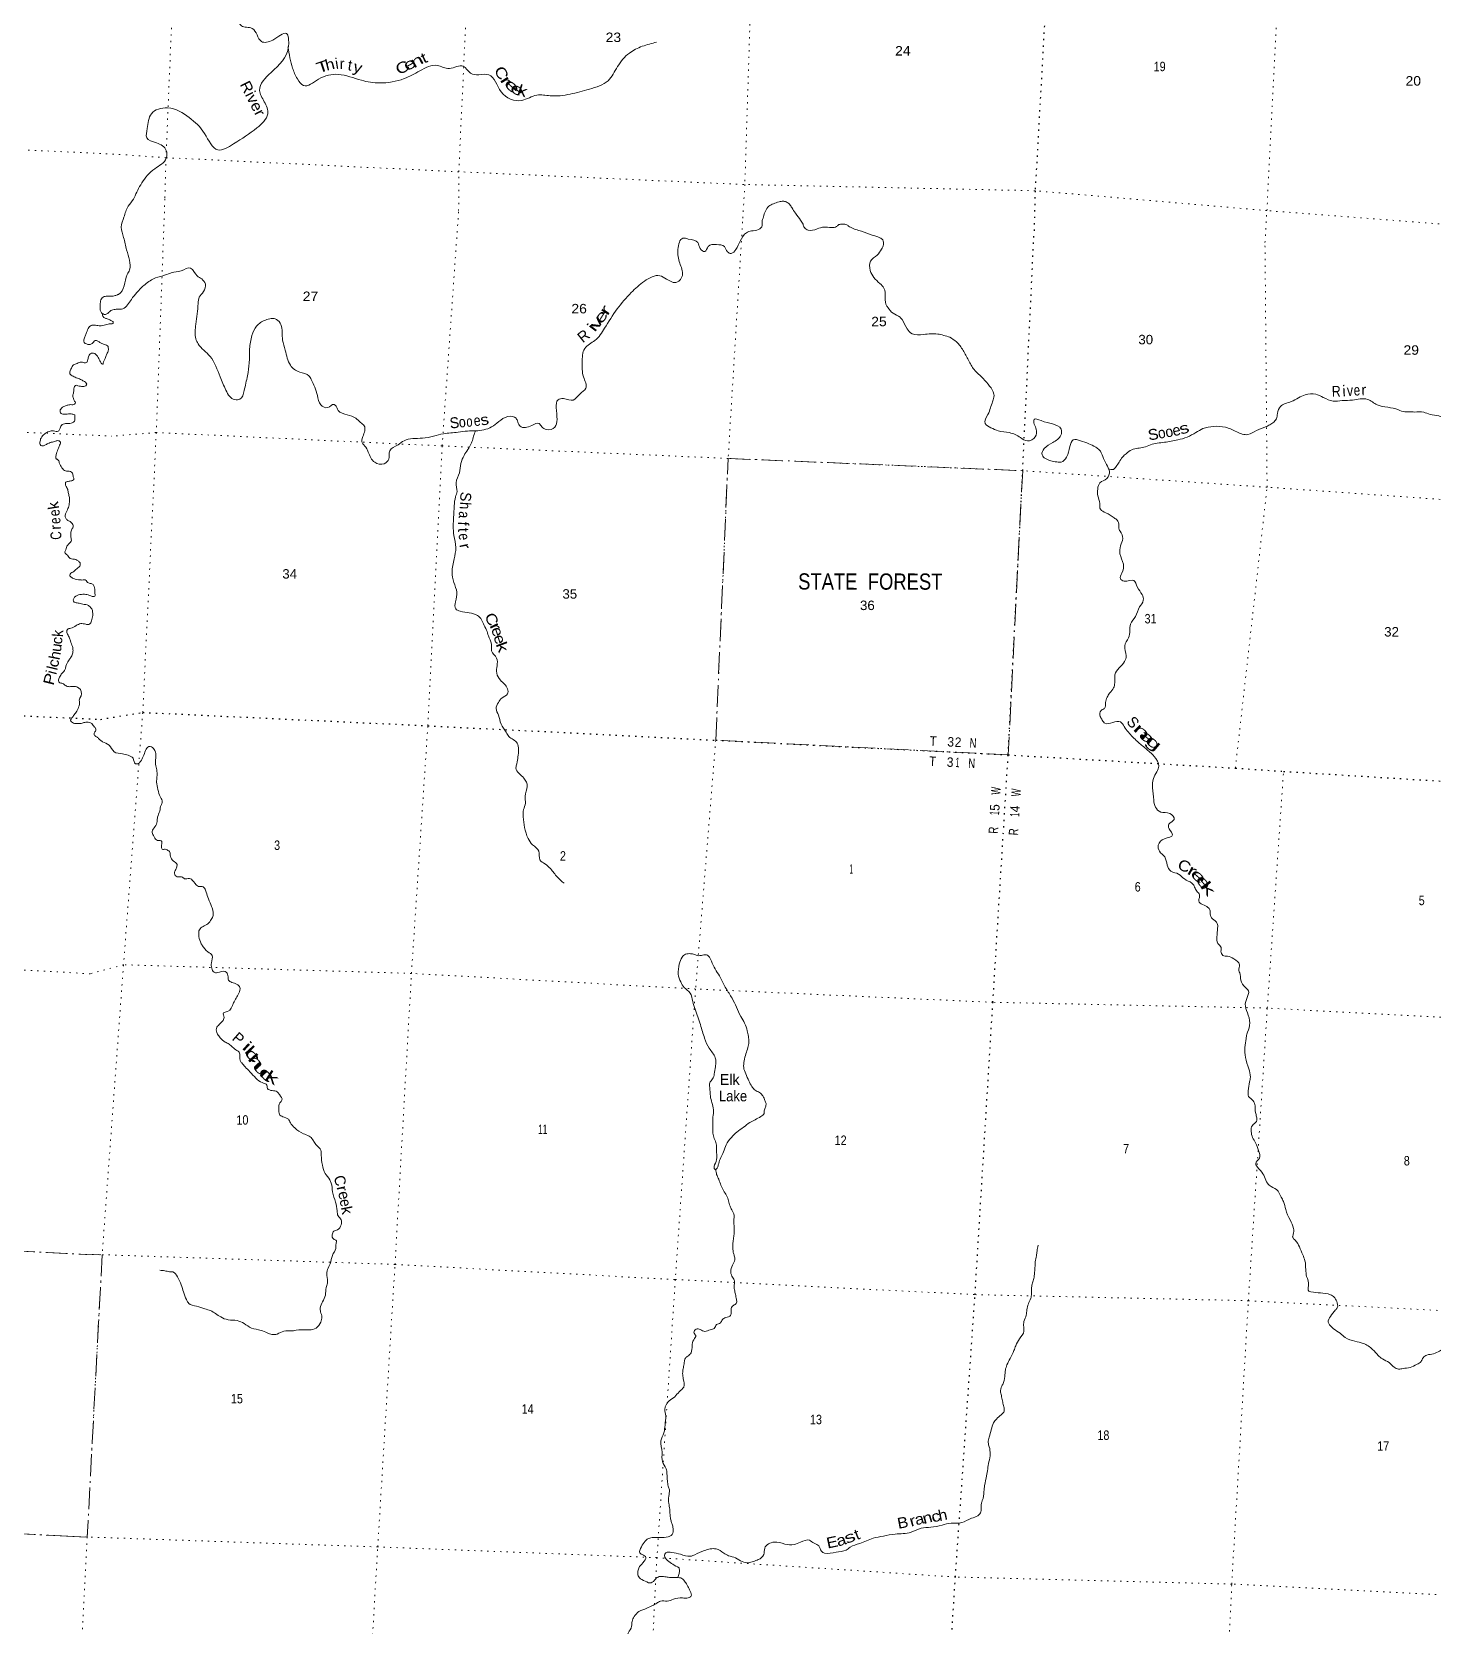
# Model space of a CAD drawing. Header units: feet. Extents: x -955330 to -733631, y 195788 to 387588.
# Drawn here: x -891720 to -865786, y 266791 to 296286 of the extents above; entities that cross this region are included whole.
import ezdxf
from ezdxf.enums import TextEntityAlignment as Align

# ---------------------------------------------------------------- set-up
doc = ezdxf.new("R2010")
doc.units = ezdxf.units.FT
doc.header["$LTSCALE"] = 80
doc.linetypes.add('DOT_DASHED', pattern=[7.7, 5, -1.2, 0.3, -1.2])
doc.linetypes.add('DOTTED', pattern=[1.5, 0.3, -1.2])
for name, color, linetype, lineweight in [('39', 7, 'Continuous', 13), ('41', 7, 'Continuous', 13), ('44', 7, 'DOT_DASHED', 13), ('6', 7, 'DOTTED', 25), ('7', 7, 'DOTTED', 13)]:
    doc.layers.add(name, color=color, linetype=linetype, lineweight=lineweight)

msp = doc.modelspace()

# ---------------------------------------------------------------- linework, layer by layer
at = {"layer": '39'}
for points in [[(-889832.78, 299027.55), (-889679.52, 298706.22), (-889567.79, 298397.73), (-889301.21, 298209.79), (-888728.88, 297621.74), (-888557.27, 297434), (-888334.63, 297395.73), (-887821.53, 297712.73), (-887691.16, 297644.18), (-887720.18, 297489.68), (-887889.06, 297050.06), (-887909.93, 296575.51), (-887841.01, 296396.4), (-887643.02, 296349.12), (-887471.71, 296108.78), (-887262.45, 296133.83), (-887010.43, 296258.14), (-886970.13, 296025.68), (-887292.77, 295536.28), (-887505.44, 295203.83), (-887417.68, 294993.53), (-887354.75, 294770.18), (-887554.14, 294509.98), (-887987.52, 294213.7), (-888277.41, 294101.2), (-888522.71, 294405.54), (-888808.87, 294699.57), (-889207.09, 294881.25), (-889509, 294771.31), (-889583.78, 294495.43), (-889593.16, 294327.91), (-889415.37, 294234.99), (-889231.72, 294091.22), (-889231.8, 293951.61), (-889446.67, 293752.81), (-889686.58, 293490.37), (-889827.45, 293216.74)], [(-886979.93, 296010.27), (-886895.29, 295613.62), (-886804.98, 295415.34), (-886693.24, 295290.98), (-886415.27, 295408.05), (-886049.53, 295498.95), (-885619.79, 295390.73), (-885284.47, 295341.35), (-884832.35, 295420.3), (-884539.02, 295565.02), (-884217.38, 295663.96), (-883993.53, 295607.42), (-883736.91, 295652.61), (-883599.21, 295521.02), (-883448.82, 295494.06), (-883260.98, 295491.74), (-883034.37, 295176.1), (-882653.33, 295017.44), (-882374.14, 295116.26), (-882130.18, 295103.33), (-881757.02, 295133.2), (-881401.27, 295226.57), (-881054.88, 295383.08), (-880881.8, 295642.43), (-880660.58, 295893.56), (-880422.68, 296018.5), (-880156.57, 296095.64)], [(-890136.64, 291421.6), (-890117.09, 291429.32), (-889954, 291798.58), (-889913.49, 291881.79), (-889912.74, 292060.29), (-889965.95, 292251.6), (-890021.28, 292481.57), (-890064.3, 292674.41), (-890016.77, 292858.71), (-889936.07, 293059.63), (-889840.53, 293192.87), (-889827.45, 293216.74)], [(-877447.03, 292726.48), (-877491.37, 292801.43), (-877586.4, 292929.61), (-877654.24, 293034.2), (-877699.78, 293097.18), (-877760.42, 293140.62), (-877816.45, 293153.44), (-877891.9, 293140.84), (-877992.62, 293107.15), (-878081.92, 293058.73), (-878144.79, 292970.53), (-878180.27, 292862.79), (-878203.84, 292770.32), (-878203.98, 292756.29)], [(-878203.98, 292756.29), (-878201.65, 292706.43), (-878270.29, 292626.64), (-878400.86, 292602.66), (-878495.44, 292570.82), (-878610.33, 292414.2), (-878692.76, 292260.03), (-878775.22, 292187.01), (-878844.6, 292214.79), (-878902.32, 292315.03), (-879050.15, 292350.74), (-879201.39, 292317.65), (-879266.8, 292221.47), (-879349, 292276.26), (-879394.11, 292386.02), (-879570.69, 292453.59), (-879671.03, 292468.69), (-879762.11, 292262.2), (-879730.26, 292007.02), (-879680.88, 291779.38), (-879780.16, 291652.41), (-879975.29, 291712.79), (-880097.62, 291773.62), (-880383.56, 291674.14), (-880626.6, 291460.96), (-880888.16, 291159.43), (-881120.16, 290801.66), (-881299.06, 290577.19), (-881399.47, 290509.12), (-881486.46, 290426.18), (-881535.38, 290172.97), (-881510.28, 289903.92), (-881466.14, 289692.77), (-881580.66, 289584.82), (-881699.4, 289473.02), (-881880, 289500.21), (-881982.14, 289478.89), (-882013.55, 289334.37), (-882000.17, 289114.59), (-882039.65, 288970.46), (-882197.34, 288929.57), (-882281.85, 288978.39), (-882329.37, 289039.57), (-882468.61, 289003.86), (-882681.56, 288990.04), (-882728.28, 289067.42), (-882757.14, 289137.83), (-882909.31, 289167.67), (-883079.69, 289074.66), (-883211.95, 288975.7), (-883504.55, 288904.96), (-883656.4, 288900.3), (-883831.24, 288880.55), (-884103.68, 288849.39), (-884283.66, 288807.57), (-884491.77, 288769.17), (-884831.77, 288721.07), (-884942.56, 288647.42), (-885097.8, 288533.37), (-885115.4, 288382.08), (-885198.46, 288296.92), (-885375.13, 288321.89), (-885495.08, 288512.45), (-885562.08, 288629.37), (-885602.33, 288673.97), (-885594.1, 288799.35), (-885568.15, 288996.89), (-885639.77, 289061.3), (-885724.9, 289138.55), (-885881.52, 289201.08), (-886049.33, 289282.42), (-886107.14, 289380.63), (-886126.81, 289391.75), (-886242.85, 289334.59), (-886371.73, 289385.6), (-886435.92, 289559.2), (-886550.57, 289857.03), (-886591.74, 289923.98), (-886762.27, 289991.26), (-886935.95, 290117.52), (-887029.22, 290398.06), (-887080.71, 290583.2), (-887112.97, 290870.86), (-887191.25, 290964), (-887397.96, 290953.94), (-887561.17, 290842.31), (-887646.62, 290668), (-887689.19, 290420.56), (-887697.87, 290163.32), (-887729.96, 289923.48), (-887789.96, 289650.52)], [(-876809.04, 292701.38), (-876826.06, 292683.02), (-876925.98, 292665.64), (-877056.97, 292674.15), (-877188.04, 292640.06), (-877350.98, 292615.66), (-877421.28, 292665.8), (-877447.03, 292726.48)], [(-876604.63, 292693.25), (-876615.08, 292701.07), (-876656.05, 292722.43), (-876695.8, 292728.89), (-876736.11, 292728.3), (-876797.77, 292711.48), (-876809.04, 292701.38)], [(-874729.82, 290635.7), (-874955.31, 290695.55), (-875214.45, 290688.08), (-875430.14, 290700.77), (-875522.63, 290792.59), (-875613.34, 290961.41), (-875651.57, 291005.91), (-875781.37, 291079.28), (-875877.2, 291185.46), (-875896.27, 291208.72), (-875924.36, 291376.48), (-875950.53, 291542.11), (-876024.97, 291631), (-876134.82, 291739.91), (-876203.03, 291873.12), (-876198.55, 292045.35), (-876073.86, 292154.83), (-875993.53, 292266.5), (-875959.07, 292350.01), (-875971, 292435.81), (-876025.57, 292477.06), (-876170.68, 292526.84), (-876365.32, 292597.33), (-876569.94, 292670.35), (-876604.63, 292693.25)], [(-887789.96, 289650.52), (-887870.67, 289490.18), (-887966.06, 289482.73), (-888058.34, 289538.01), (-888129.27, 289657.16), (-888236.24, 289905.92), (-888421.8, 290282.31), (-888644.73, 290516.51), (-888684.89, 290603.71), (-888685.49, 290877.63), (-888642.16, 291263), (-888622.33, 291377.66), (-888544.42, 291481.34), (-888509.28, 291619.59), (-888577.38, 291714.25), (-888659.37, 291773.09), (-888781.73, 291915.07), (-888955.96, 291866.88), (-889139.87, 291827.29), (-889246.94, 291787.95), (-889431.55, 291734.19), (-889625.51, 291613.94), (-889776.41, 291465.18), (-889879.16, 291337.03), (-890037.09, 291162.68), (-890147.35, 291154.13)], [(-890136.64, 291421.6), (-890194.05, 291402.55), (-890281.16, 291397.13), (-890364.25, 291391.49), (-890401.23, 291379.36), (-890431.11, 291348.71), (-890453.88, 291261.22), (-890455.56, 291190.76), (-890449.09, 291121.87), (-890419.08, 291077.93), (-890381.67, 291059.8), (-890332.82, 291067.27), (-890299.22, 291091.68), (-890271.46, 291120.43), (-890242.43, 291135), (-890197.39, 291146.71), (-890162.74, 291152.92), (-890147.35, 291154.13)], [(-890412.69, 291072.9), (-890412.61, 291047.35), (-890388.65, 291003.73), (-890341.38, 290981.04), (-890274.08, 290955.27), (-890244.62, 290939.58), (-890223.1, 290926.33), (-890213.77, 290911.72), (-890214.61, 290895.64), (-890235.38, 290884.65), (-890288.05, 290881.42), (-890380.04, 290860.14), (-890435.15, 290848.98), (-890517.6, 290855.4), (-890567.84, 290860.11), (-890608.32, 290858.24), (-890662.89, 290818.83), (-890708.34, 290722.48), (-890735.98, 290657.43), (-890757.7, 290590.05), (-890750.37, 290537.25), (-890709.25, 290512.87), (-890653.39, 290499.81), (-890603.91, 290519.33), (-890580.49, 290542.27), (-890550.5, 290574.94), (-890500.48, 290566.21), (-890449.81, 290531.25), (-890394.49, 290508.13), (-890354.74, 290495.92), (-890321.25, 290480.02), (-890305.14, 290440.86), (-890310.74, 290372.61), (-890340.08, 290313.71), (-890366.03, 290242.52), (-890386.69, 290195.25), (-890398.66, 290159.6), (-890405.75, 290139.82), (-890413.81, 290140.25), (-890452.08, 290180.6), (-890492.26, 290261.37), (-890524.17, 290307.43), (-890596.98, 290343.58), (-890659.5, 290306.61), (-890681.11, 290241.24), (-890689.26, 290201.36), (-890705.05, 290169.95), (-890751.78, 290164.38), (-890807.63, 290177.45), (-890883.62, 290153.29), (-890949.74, 290124.58), (-890989.37, 290062.19), (-891015, 289997.03), (-891014.89, 289960.74), (-890958.71, 289915.4), (-890877.94, 289876.81), (-890800.68, 289848.49), (-890747.9, 289815.42), (-890712.92, 289789.36), (-890706.76, 289752.74), (-890740.25, 289730.35), (-890819.1, 289728.52), (-890871.03, 289739.36), (-890894.87, 289746.68), (-890930.27, 289726.4), (-890943.07, 289636.37), (-890960.76, 289568.78), (-890952.05, 289503.8), (-890932.33, 289456.38), (-890913.68, 289427.16), (-890929.35, 289397.76), (-890998.45, 289389.36), (-891069.77, 289377.05), (-891125.51, 289353.82), (-891173.62, 289322.13), (-891193.43, 289290.93), (-891176.67, 289225.53), (-891110.75, 289211.92), (-891023.64, 289217.34), (-890959.31, 289211.88), (-890927.62, 289200.11), (-890926.65, 289141.59), (-890924.1, 289113.24), (-890927.07, 289095.25), (-890940.31, 289073.78), (-890990.22, 289046.22), (-891047.13, 289039.18), (-891115.91, 289036.81), (-891159.25, 289018.97), (-891183.09, 288987.99), (-891191.99, 288972.34)], [(-871103.43, 283026.71), (-871258.76, 283156.13), (-871426.11, 283328.74), (-871501.77, 283433.92), (-871572.38, 283518.57), (-871714.25, 283511.39), (-871860.66, 283494.28), (-871908.37, 283551.42), (-871945.3, 283622.23), (-871931.93, 283729.09), (-871865.19, 283770.43), (-871849.8, 283877.2), (-871818.67, 283975.07), (-871772.42, 284051.91), (-871700.96, 284147.78), (-871678.1, 284242.01), (-871676.61, 284312.94), (-871674.82, 284389.95), (-871597.73, 284518.01), (-871496.73, 284638.81), (-871465.41, 284740.73), (-871494.61, 284926.8), (-871422.57, 285075.4), (-871399.83, 285208.17), (-871385.95, 285325.16), (-871293.84, 285470.74), (-871218.47, 285645.55), (-871149.65, 285769.96), (-871170.76, 285874.48), (-871262.76, 286016.99), (-871323.51, 286137.66), (-871504.1, 286124.28), (-871574.8, 286166.33), (-871545.29, 286272.39), (-871518.83, 286439.48), (-871582.12, 286631.29), (-871570.87, 286776.81), (-871529.78, 286912.74), (-871579.74, 287047.09), (-871589.22, 287059.73), (-871602.86, 287151.7), (-871634.16, 287254.69), (-871688.82, 287293.91), (-871843.84, 287388.82), (-871943.79, 287452.6), (-871956.63, 287560.77), (-871990.15, 287700.39), (-871993.93, 287828.39), (-871951.92, 287941.95), (-871824.59, 288022.9), (-871777.55, 288156.5), (-871832.04, 288280.93), (-871901.57, 288428.41), (-871964.13, 288553.24), (-872030.49, 288601.16), (-872158.68, 288666.33), (-872313.78, 288718.64), (-872446.18, 288739.39), (-872506.94, 288614.58), (-872571.21, 288418.93), (-872670.8, 288326.47), (-872779.6, 288333.88), (-872982.2, 288406.8), (-873023.87, 288463.64), (-872983.97, 288575.28), (-872826.71, 288689.23), (-872674.5, 288823.72), (-872670.91, 288937.16), (-872829.95, 289032.27), (-873041.22, 289093.44), (-873171.61, 289114.09), (-873167.75, 289028.69), (-873130, 288933.49), (-873149.11, 288792.42), (-873294.29, 288718.45), (-873422.67, 288779.58), (-873626.39, 288870.81), (-873835.03, 288903.44), (-873971.58, 288962.95), (-874076.88, 289041.2), (-874026.21, 289207.08), (-873939.68, 289444.23), (-873927.99, 289476.12), (-873914.52, 289585.01), (-873994.13, 289732.99), (-874110.64, 289870.63), (-874280.3, 290037.27), (-874386.94, 290210.94), (-874485.11, 290392.31), (-874606.67, 290550.48), (-874729.82, 290635.7)], [(-859676.9, 284530.92), (-859757.69, 284624.19), (-859870.58, 284794.11), (-860051.74, 284973.49), (-860217.57, 285135.89), (-860396.72, 285355.75), (-860540.28, 285559.64), (-860713, 285827.88), (-860844.38, 286114.36), (-860922.99, 286282.58), (-860973.04, 286374.33), (-861036.47, 286399.78), (-861220.22, 286485.97), (-861383.1, 286585.32), (-861640.57, 286693.41), (-861867.37, 286767.53), (-862072.92, 286903.48), (-862224.93, 287059.11), (-862451.47, 287261.02), (-862602.29, 287481.51), (-862778.12, 287687), (-862900.88, 287820.89), (-863031.49, 287918.65), (-863181.26, 287997.07), (-863370.34, 288057.14), (-863492.88, 288113.93), (-863615.51, 288168.68), (-863747.31, 288201.58), (-863905.35, 288276.35), (-864024.87, 288393.85), (-864128.96, 288455.8), (-864221.11, 288431.96), (-864375.11, 288506.53), (-864423.83, 288543.43), (-864585.39, 288628.51), (-864704.59, 288670.93), (-864905.77, 288691.02), (-865033.65, 288762.27), (-865143.89, 288863.08), (-865301.67, 289065.65), (-865391.73, 289124.89), (-865570.82, 289141.86), (-865682.06, 289181.85), (-865842.49, 289208.05), (-865959.78, 289248.34), (-866129.38, 289252.67), (-866236.27, 289257.96), (-866333.17, 289260.72), (-866474.25, 289310.31), (-866676.64, 289346.69), (-866820.24, 289386.26), (-866999.26, 289486.41), (-867278.87, 289473.87), (-867467.42, 289462.91), (-867637.63, 289455.09), (-867818.25, 289522.86), (-867958.93, 289580.54), (-868151.52, 289569.78), (-868277.55, 289515.15), (-868410.42, 289444.63), (-868525.46, 289407.71), (-868610.85, 289357.16), (-868665.76, 289228), (-868686.8, 289129.63), (-868805.55, 289017.83), (-868886.4, 288977.19), (-869055.48, 288910.49), (-869214.87, 288835.19), (-869420.59, 288885.94), (-869628.64, 288971.3), (-869846.25, 288986.12), (-870046.39, 288945.3), (-870175.23, 288874.58), (-870337.14, 288789.26), (-870513.59, 288737.12), (-870760.41, 288692.52), (-871019.44, 288646.5), (-871140.93, 288601.79), (-871361.54, 288555.89), (-871468.3, 288482.05), (-871534.02, 288420.38), (-871597.32, 288326.12), (-871651.94, 288243.62), (-871703.04, 288191.36), (-871751.55, 288191.73), (-871796.39, 288201.86)], [(-891191.99, 288972.34), (-891201.73, 288940.61), (-891232.35, 288895.88), (-891318.83, 288902.52), (-891402.13, 288892.87), (-891485.42, 288844.91), (-891549.84, 288771.75), (-891570.07, 288694.22), (-891566.35, 288649.67), (-891533.28, 288625.72), (-891482.2, 288637.1), (-891421.9, 288670.16), (-891339.67, 288698.02), (-891296.86, 288705.81), (-891241.43, 288723), (-891217.48, 288717.69), (-891188.33, 288695.97), (-891198.5, 288656.19), (-891228.69, 288581.2), (-891264.17, 288482.31), (-891277.41, 288422.54), (-891265.42, 288381.58), (-891243.59, 288374.36), (-891212.52, 288312.22), (-891162.7, 288222.88), (-891134.39, 288185.07), (-891057.13, 288156.75), (-891002.97, 288149.82), (-890970.22, 288119.85), (-890953.57, 288052.43), (-890943.91, 288005.55), (-890999.86, 287978.3), (-891063.13, 287965.56), (-891089.84, 287956.91), (-891094.91, 287898.72), (-891056.74, 287818.06), (-891042.31, 287746.73), (-891025.98, 287673.28), (-891023.42, 287606.62), (-891036.44, 287512.57), (-891073.62, 287419.81), (-891098.62, 287366.72), (-891079.63, 287266.92), (-891024.94, 287231.74), (-890984.02, 287203.35), (-890952.96, 287141.21), (-890980.18, 287084.2), (-891000.09, 287012.7), (-890997.85, 286940), (-890991.69, 286865.09), (-891062.47, 286786.22), (-891090.96, 286705.09), (-891107.91, 286651.57), (-891062.01, 286602.75), (-891008.58, 286543.44), (-890906.63, 286523.88), (-890865.61, 286497.49), (-890829.04, 286463.28), (-890834.43, 286399.06), (-890868.23, 286370.63), (-890942.41, 286304.04), (-891013.82, 286251.42), (-891019.01, 286229.52), (-890982.76, 286189.28), (-890915.67, 286159.48), (-890857.59, 286150.33), (-890793.26, 286144.87), (-890714.94, 286136.65), (-890688.65, 286098.96), (-890621.03, 286079.21), (-890578.21, 286048.7), (-890555.19, 285948.69), (-890550.83, 285877.9), (-890554.54, 285845.84), (-890627.03, 285849.72), (-890722.41, 285879.01), (-890831.68, 285874.78), (-890929.06, 285827.58), (-890953.85, 285778.5), (-890935.83, 285737.22), (-890864.08, 285719.27), (-890778.44, 285696.55), (-890672.56, 285674.76), (-890643.62, 285649.02), (-890611.19, 285613.01), (-890596.34, 285549.72), (-890592.2, 285513.22), (-890609.66, 285411.34), (-890641.76, 285338.47), (-890664.86, 285321.56), (-890723.15, 285326.69)], [(-881870.79, 280534.31), (-881992.54, 280647.86), (-882122.26, 280804.41), (-882227.06, 280892.78), (-882316.33, 280968.21), (-882336.75, 281127.46), (-882452.14, 281246.79), (-882535.47, 281360.47), (-882599.98, 281568.57), (-882626.86, 281760.61), (-882618.14, 281896.11), (-882586.01, 282014.22), (-882591.7, 282144.35), (-882552.34, 282327.03), (-882613.7, 282476.14), (-882759.87, 282668), (-882743.87, 282746.33), (-882723.54, 282871.11), (-882712.6, 283010.56), (-882737.14, 283127.42), (-882892.77, 283250.76), (-882943.51, 283328.34), (-883037.14, 283479.04), (-883083.48, 283645.67), (-883128.09, 283765.55), (-883086.08, 283879.12), (-883023.39, 283961.23), (-882916.53, 284037.1), (-882915.76, 284134.44), (-883049.52, 284291.19), (-883115.81, 284422.29), (-883111.12, 284557.99), (-883118.22, 284700.36), (-883210.64, 284834.78), (-883214.51, 284960.76), (-883269.82, 285109.57), (-883304.84, 285218.83), (-883363.87, 285333.33), (-883409.58, 285430.95), (-883473.53, 285486.86), (-883793, 285567.59), (-883875.8, 285610.23), (-883879.38, 285742.28), (-883854.53, 285917.56), (-883910.25, 286098.86), (-883943.19, 286291.2), (-883904.86, 286534.79), (-883874.17, 286746.3), (-883907.73, 286967.08), (-883921, 287148.3), (-883915.3, 287304.24), (-883902.77, 287516.65), (-883878.33, 287683.83), (-883851.33, 287779.88), (-883867.42, 287945.01), (-883807.79, 288128.72), (-883779.01, 288301.77), (-883721.18, 288449.05), (-883651.14, 288557.17), (-883593.6, 288657.79), (-883560.66, 288751.52), (-883524.8, 288863.36), (-883507.11, 288904.86)], [(-890723.15, 285326.69), (-890815.46, 285337.68), (-890902.14, 285302), (-891001.65, 285252.89), (-891061.42, 285229.89), (-891073.6, 285190.22), (-891050.8, 285124.49), (-891028.53, 285087.01), (-891005.95, 285017.26), (-890968.94, 284914.49), (-890958.54, 284843.38), (-890967.96, 284779.37), (-891004.19, 284704.7), (-891041.27, 284652.26), (-891088.94, 284552), (-891104.19, 284492.34), (-891162.67, 284416.85), (-891206.64, 284348.64), (-891228.25, 284283.27), (-891204.18, 284241.67), (-891166.14, 284235.6), (-891109.43, 284200.31), (-891042.23, 284172.53), (-890967.41, 284174.57), (-890867.37, 284157.12), (-890823.06, 284116.45), (-890824.62, 283971.39), (-890833.2, 283961.77), (-890837.95, 283871.31), (-890846.74, 283819.36), (-890888.26, 283720.79), (-890936.47, 283648.78), (-890981.82, 283592.74), (-891002.16, 283551.5), (-890952.55, 283496.43), (-890878.15, 283490.43), (-890805.34, 283492.59), (-890741.76, 283511.36), (-890654.96, 283510.75), (-890611.72, 283488.27), (-890558.61, 283422.94), (-890541.33, 283405.89), (-890537.4, 283365.36), (-890566.53, 283310.47), (-890551.05, 283259.25), (-890525.61, 283243.78), (-890484.8, 283213.37), (-890465.21, 283189.62)], [(-888189.42, 277982.14), (-888163.83, 278049.85), (-888173.74, 278135.55), (-888101.75, 278160.4), (-887988.77, 278319.14), (-887890.92, 278498.93), (-887869.28, 278609.44), (-887923.24, 278662.83), (-888016.43, 278699.91), (-888080.98, 278743.68), (-888090.99, 278827.35), (-888139.82, 278902.81), (-888286.42, 278881.65), (-888348.74, 278888.79), (-888391.62, 278961.92), (-888396.8, 279061.59), (-888383.94, 279198.92), (-888461.6, 279263.63), (-888566.81, 279384.47), (-888602.03, 279449.11), (-888631.72, 279584.48), (-888619.14, 279675.16), (-888551.4, 279736.73), (-888464.2, 279783.14), (-888399.49, 279865.15), (-888365.43, 279940.56), (-888377.78, 280058.84), (-888393.82, 280102.24), (-888451.35, 280247.11), (-888493.94, 280366.89), (-888508.27, 280404.11), (-888547.52, 280468.95), (-888636.06, 280477.39), (-888700.1, 280531.28), (-888738.14, 280579.82), (-888804.8, 280621.67), (-888895.95, 280618.06), (-888948.8, 280653.13), (-889033.71, 280653.28), (-889081.02, 280718.51), (-889057.35, 280788.35), (-889045.56, 280822.26), (-889032.47, 280882.47), (-889101.97, 280948.81), (-889156.35, 281034.68), (-889166.86, 281108.24), (-889215.28, 281151.21), (-889251.08, 281163.12), (-889307.65, 281163.89), (-889320.07, 281239.57), (-889326.15, 281321.03), (-889374.45, 281325.45), (-889416.4, 281335.64), (-889469.07, 281415.34), (-889493.5, 281493.64), (-889442.7, 281580.4), (-889401.6, 281675.75), (-889393.46, 281758.53), (-889353.57, 281870.17), (-889330.01, 281978.56), (-889306.74, 282040.31), (-889340.95, 282125.18), (-889386.27, 282271.47), (-889412.03, 282404.62), (-889409.63, 282453.19), (-889402.8, 282550.24), (-889413.73, 282656.28), (-889432.72, 282762.72), (-889422.98, 282877.88), (-889443.79, 282988.47), (-889505.12, 283056.42), (-889555.24, 283064.99), (-889615.61, 282988.85), (-889659.44, 282879.43), (-889708.41, 282788.53), (-889759.12, 282744.37), (-889799.55, 282744.34), (-889847.08, 282846.11), (-889939.36, 282901.39), (-890041.21, 282926.72), (-890196.92, 282966.88), (-890289.93, 283089.16), (-890413.6, 283151.96), (-890465.36, 283189.8)], [(-868129.72, 273258.86), (-868143.58, 273387.36), (-868157.75, 273550.37), (-868198.73, 273661.96), (-868260.38, 273805), (-868339.08, 273930.62), (-868384.98, 273983.61), (-868374.31, 274035.83), (-868368.7, 274149.17), (-868433.79, 274304.55), (-868513.21, 274497.16), (-868556.42, 274645.38), (-868596.78, 274728.53), (-868682.94, 274866.69), (-868818.49, 274946.44), (-868880.64, 275038.78), (-868937.25, 275161.28), (-869036.41, 275281.83), (-869069.5, 275348.39), (-869001.98, 275446.49), (-869017.25, 275587.24), (-869072.86, 275729.98), (-869126.54, 275830.02), (-869153.3, 275942.93), (-869131.66, 276053.44), (-869057.17, 276128.88), (-869052.96, 276213.89), (-869073.35, 276291.99), (-869081.26, 276418.17), (-869117.09, 276511.24), (-869200.1, 276590.41), (-869209.11, 276694.33), (-869184.87, 276857.47), (-869168.26, 276947.94), (-869196.95, 277103.55), (-869259.44, 277311.56), (-869268.38, 277498.65), (-869248.26, 277659.96), (-869232.16, 277740.32), (-869183.71, 277902.26), (-869206.57, 278094.1), (-869260.97, 278261.13), (-869235.91, 278399.88), (-869204.5, 278544.4), (-869256.15, 278603.76), (-869346.44, 278740.11), (-869363.93, 278876.9), (-869380.08, 278918.28), (-869368.62, 279027.27), (-869476.45, 279136.07), (-869589.3, 279184.26), (-869677.54, 279198.77), (-869711.95, 279279.6), (-869710.76, 279344.46), (-869769.58, 279422.44), (-869787.97, 279541.02), (-869773.71, 279706.68), (-869779.58, 279792.18), (-869870.36, 279877.83), (-869912.54, 279965.12), (-869916.9, 280040.41), (-869952.92, 280088.85), (-870053.57, 280138.46), (-870124.98, 280206.92), (-870111.69, 280271.18), (-870118.47, 280338.47), (-870173.85, 280404.1), (-870208.27, 280484.93), (-870250.23, 280535.7), (-870389.91, 280613.62), (-870496.63, 280704.11), (-870637.51, 280757.74), (-870706.82, 280868.7), (-870753.86, 281021.16), (-870851.71, 281127.44), (-870872.32, 281242.07), (-870755.39, 281358.02), (-870608.4, 281427.85), (-870671.56, 281540.53), (-870677.43, 281626.03), (-870577.94, 281716.46), (-870659.45, 281826), (-870825.94, 281852.49), (-870926.5, 281944.7), (-870956.5, 282074), (-870977.65, 282300.25), (-870963.18, 282469.96), (-870902.32, 282596.79), (-870864.75, 282702.46), (-870950.92, 282881.21), (-871103.43, 283026.71)], [(-879389.81, 279194.29), (-879328.91, 279199.39), (-879281.92, 279209.24), (-879231.4, 279208.77), (-879203.87, 279193.21), (-879127.89, 279053.52), (-878975.34, 278786.28), (-878873.83, 278590.55), (-878761.54, 278408.48), (-878598.38, 278069.71), (-878527.75, 277944.49), (-878480.01, 277806.19), (-878458.9, 277701.68), (-878450.19, 277591.69), (-878467.1, 277495.14), (-878505.27, 277377.33), (-878535.88, 277249), (-878545.92, 277127.76), (-878507.36, 277008.18), (-878451.06, 276879.61), (-878393.74, 276771.28), (-878334.23, 276707.47), (-878253.65, 276660.88), (-878190, 276598.89), (-878151.75, 276513.82), (-878132.27, 276458.07), (-878143.55, 276393.71), (-878165.1, 276325.8), (-878169.62, 276275.3), (-878229.09, 276217.37), (-878335.05, 276159.72), (-878432.64, 276107.74), (-878550.18, 276020.23), (-878671.86, 275930.89), (-878773.77, 275832.46), (-878869.62, 275693.16), (-878918.28, 275567.75), (-878981.86, 275426.84), (-879015.1, 275327.04), (-879027.18, 275287.07), (-879036.35, 275265.2), (-879072.14, 275236.54), (-879089.19, 275259.7), (-879056.56, 275387.93), (-879045.82, 275523.33), (-879046.86, 275624.83), (-879052.74, 275710.33), (-879090.08, 275813.62), (-879115.63, 275910.24), (-879118.1, 276064.55), (-879115.12, 276206.42), (-879104.28, 276343.85), (-879134.17, 276475.17), (-879162.65, 276594.25), (-879174.8, 276757.16), (-879174.63, 276842.36), (-879120.41, 276916.78), (-879089.78, 277004.53), (-879068.96, 277139.43), (-879060.32, 277232.33), (-879072.84, 277305.99), (-879183.42, 277481.88), (-879269.19, 277668.72), (-879347.83, 277918.1), (-879442.91, 278202.78), (-879488.44, 278345.03), (-879537.19, 278503.66), (-879647.34, 278606.49), (-879711, 278709.05), (-879756.53, 278851.29), (-879737.13, 279039.02), (-879686.25, 279168.38), (-879623.05, 279220.03), (-879527.46, 279231.53), (-879455.36, 279217.82), (-879389.81, 279194.29)], [(-862821.72, 278348.38), (-862779.51, 278179.93), (-862764.74, 278029.07), (-862734.16, 277952.49), (-862718.98, 277809.72), (-862700.98, 277642.46), (-862682.26, 277448.8), (-862659.72, 277291.46), (-862643.94, 277160.83), (-862614.04, 276988.93), (-862578.6, 276847.19), (-862535.39, 276698.98), (-862542.11, 276603.95), (-862509.42, 276529.3), (-862486.98, 276369.94), (-862473.12, 276241.44), (-862469.04, 276119.5), (-862458.12, 276013.46), (-862449.52, 275942.03), (-862451.61, 275858.95), (-862491.42, 275789.91), (-862616.84, 275747.42), (-862741.96, 275711.01), (-862838.95, 275671.17), (-862884.31, 275612.55), (-862944.18, 275546.53), (-862983.57, 275445.01), (-863009.55, 275328.62), (-863060.83, 275191.16), (-863078.65, 275116.98), (-863157.57, 275033.64), (-863246.66, 274867.63), (-863269.34, 274858.6), (-863323.15, 274751.71), (-863414.16, 274628.39), (-863527.54, 274461.55), (-863609.16, 274282.99), (-863668.7, 274141.89), (-863788.13, 273975.35), (-863864.01, 273830.99), (-863935.84, 273645.86), (-864015.44, 273467.21), (-864113.72, 273360.48), (-864201.53, 273301.93), (-864302.05, 273272.41), (-864367.67, 273212.76), (-864456.78, 273127.9), (-864600.63, 272999.09), (-864721.9, 272917.84), (-864812.93, 272835.11), (-864947.19, 272695.67), (-865033.67, 272582.28), (-865069.16, 272559.69), (-865180.23, 272439.39), (-865267.81, 272303.73), (-865323.95, 272231.44), (-865366.48, 272148.34), (-865418.07, 272045.39), (-865527.04, 271967.6), (-865668.89, 271879.26), (-865776.46, 271829.8), (-865900.98, 271805.53), (-865972.16, 271756.3), (-866008.03, 271685.03), (-866083.33, 271633.98), (-866211.48, 271577.42), (-866341.95, 271555.47), (-866425.23, 271547.42), (-866506.42, 271581.87), (-866601.33, 271665.69), (-866723.26, 271734.61), (-866802.94, 271799.42), (-866906.64, 271910.05), (-867079.1, 272020.02), (-867232.69, 272062.11), (-867411.19, 272131.8), (-867506.51, 272207.53), (-867627.64, 272292.64), (-867702.88, 272365.35), (-867726.7, 272415.22), (-867687.21, 272518.76), (-867592.26, 272639.86), (-867559.91, 272680.86), (-867570.23, 272799.04), (-867616.85, 272878.45), (-867683.41, 272922.32), (-867871.88, 272953.96), (-868048.65, 272976.9), (-868086.57, 272986.89), (-868091.75, 273086.56), (-868129.72, 273258.86)], [(-889349.45, 273373.19), (-889260.92, 273364.75), (-889174.8, 273348.32), (-889108.35, 273343), (-889023.82, 273253.61), (-888954.29, 273106.12), (-888914.42, 272972.28), (-888858.71, 272831.56), (-888817.75, 272760.55), (-888672.63, 272710.77), (-888519.44, 272660.59), (-888413.96, 272626.96), (-888225.66, 272510.12), (-888086.69, 272458.61), (-887921.72, 272442.34), (-887791.02, 272387.18), (-887657.59, 272305.51), (-887477.79, 272262.13), (-887364.84, 272215.97), (-887277.31, 272187.29), (-887177.88, 272194.54), (-887053.88, 272249.28), (-886922.29, 272252.91), (-886735.25, 272274.09), (-886581.78, 272270.56), (-886460.79, 272305.15), (-886374.41, 272416.52), (-886351.65, 272508.72), (-886377.2, 272605.34), (-886381.86, 272674.55), (-886341.67, 272792.27), (-886287.16, 272913.33), (-886276.21, 273052.78), (-886249.82, 273136.68), (-886261.16, 273275.21), (-886249.51, 273388.24), (-886199.83, 273493.32), (-886157.74, 273649.48), (-886094.86, 273776.22), (-886090.25, 273869.32), (-886083.61, 273921.74), (-886138.58, 273954.89), (-886161.09, 274031.07), (-886133.69, 274094.64), (-886061.5, 274123.53), (-885998.31, 274215.76), (-885995.72, 274308.96), (-886050.9, 274378.64), (-886070.39, 274474.96), (-886098.88, 274634.62), (-886154.1, 274826.03), (-886178.56, 274985.49), (-886205.71, 275049.73), (-886290.85, 275167.55), (-886341.93, 275320.21), (-886363.16, 275503.86), (-886370.86, 275593.51), (-886406.77, 275643.98), (-886477.89, 275718.5), (-886520.87, 275789.61), (-886590.26, 275857.97), (-886693.33, 275899.58), (-886851.78, 276006.83), (-886935.91, 276104.32), (-886973.14, 276169.06), (-887078.02, 276214.82), (-887138.44, 276260.42), (-887147.95, 276354.21), (-887131.95, 276473.12), (-887091.03, 276523.85), (-887136.64, 276623.49), (-887178.51, 276676.28), (-887272.39, 276699.19), (-887357.51, 276735.86), (-887372.55, 276799.5), (-887457.17, 276846.29), (-887572.45, 276927.06), (-887683.81, 277046.18), (-887774.29, 277137.9), (-887835.42, 277209.9), (-887863.47, 277255.92), (-887883.83, 277407.25), (-887923.89, 277440.26), (-888008.86, 277504.54), (-888070.89, 277558.33), (-888141.89, 277594.31), (-888232.87, 277675.9), (-888282, 277745.29), (-888305.13, 277849.9), (-888251, 277922.29), (-888189.42, 277982.14)], [(-879062.53, 275237.35), (-879046.19, 275148.02), (-879008.25, 275056.87), (-878967.07, 274949.33), (-878919.54, 274847.57), (-878861.33, 274757.45), (-878827.72, 274660.43), (-878798.34, 274559.57), (-878767.16, 274495.13), (-878723.97, 274387.49), (-878728.08, 274304.51), (-878720.97, 274162.14), (-878726.56, 274008.23), (-878747.88, 273822.63), (-878737.55, 273704.45), (-878720.49, 273640.71), (-878709.88, 273569.17), (-878753.3, 273467.85), (-878785.73, 273343.67), (-878772.2, 273290.25), (-878750.2, 273244.53), (-878715.19, 273175.84), (-878720.71, 273105.11), (-878717.15, 273013.63), (-878697.05, 272929.46), (-878679.38, 272837.28), (-878676.43, 272774.24), (-878704.25, 272743.16), (-878758.69, 272705.27), (-878779.23, 272617.02), (-878789.28, 272536.36), (-878876.09, 272498.05), (-878940.61, 272460.67), (-878978, 272399.62), (-879046.25, 272368.51), (-879092.21, 272297.74), (-879166.11, 272275.02), (-879262.8, 272241.26), (-879352.05, 272276.11), (-879424.35, 272285.77), (-879465.88, 272222.9), (-879434.2, 272168.58), (-879470.47, 272089.22), (-879500.28, 271977.08), (-879520.9, 271846.23), (-879578.46, 271786.18), (-879624.83, 271747.9), (-879641.15, 271704.07), (-879648.29, 271641.53), (-879666.91, 271551.15), (-879675.25, 271464.33), (-879664.03, 271364.36), (-879655.3, 271213.79), (-879738.46, 271126.61), (-879821.82, 271035.38), (-879926.66, 270959.41), (-880005.26, 270800.99), (-879988.98, 270680.48), (-880001.43, 270510.68), (-880022.66, 270367.68), (-880078.57, 270218.28), (-880056.71, 270006.2), (-880049.09, 269833.37), (-879980.78, 269702.18), (-879965.32, 269606.06), (-879957.42, 269479.88), (-879942.15, 269379.71), (-879921.26, 269311.72), (-879933.22, 269192.61), (-879931.66, 269060.66), (-879914.68, 268954.32), (-879905.36, 268815.9), (-879891.01, 268738.09), (-879869.92, 268674.16), (-879853.46, 268598.28), (-879871.26, 268483.51), (-879943.95, 268444.5), (-880084.21, 268429.12), (-880215.5, 268431.56), (-880307.55, 268409.74), (-880387.79, 268340.67), (-880454.1, 268226.28), (-880473.64, 268158.26), (-880425.22, 268115.29), (-880355.03, 268063.13), (-880410.45, 267964.43), (-880486.14, 267864.7), (-880506.08, 267788.59), (-880499.2, 267723.33), (-880431.92, 267653.05), (-880309.49, 267594.24)], [(-873098.63, 273837.38), (-873116.14, 273728.68), (-873128.41, 273644.08), (-873148.14, 273531.44), (-873157.47, 273383.8), (-873165.71, 273298.99), (-873180.7, 273200.32), (-873209, 273118.54), (-873217.34, 273031.71), (-873221.03, 272916.25), (-873232.11, 272855.93), (-873277.55, 272754.71), (-873305.24, 272644.49), (-873316.3, 272543.6), (-873358.41, 272428.01), (-873363.51, 272324.79), (-873359.15, 272249.51), (-873439.06, 272105.35), (-873510.11, 271976.99), (-873544.87, 271887.42), (-873614.79, 271740.74), (-873673.04, 271625.95), (-873702.25, 271525.95), (-873710.18, 271447.22), (-873735.75, 271298.35), (-873769.5, 271229.01), (-873791.04, 271120.52), (-873771.15, 271032.29), (-873751.65, 270935.97), (-873731.66, 270849.77), (-873725.58, 270768.32), (-873779.5, 270699.98), (-873866.3, 270621.09), (-873922.44, 270548.8), (-873962.93, 270425.01), (-874002.01, 270288.99), (-874019.11, 270188.39), (-874000.94, 270106.34), (-873983.04, 269977.63), (-874006.59, 269828.67), (-874051.78, 269569.18), (-874086.7, 269394.4), (-874098.46, 269279.34), (-874128.96, 269112.45), (-874138.03, 269092.61), (-874150.19, 268969.45), (-874164.38, 268886.97), (-874213.66, 268830.58), (-874331.12, 268785.66), (-874506.95, 268705.09), (-874705.49, 268696.65), (-874875.08, 268660.41), (-875083.29, 268619.99), (-875260.05, 268602.35), (-875447.77, 268526.43), (-875740.59, 268492.22), (-875960.69, 268456.44), (-876150.75, 268415.12), (-876395.95, 268321.75), (-876577.43, 268249.58), (-876650.72, 268198.42), (-876836.64, 268158.93), (-877047.68, 268142.99), (-877108.7, 268176.44), (-877152.39, 268273.96), (-877242.96, 268323.07), (-877327.18, 268377.96), (-877494.65, 268343.64), (-877614.12, 268298.83), (-877783.43, 268309.23), (-877981.78, 268345.42), (-878157.2, 268232.36), (-878173.19, 268113.45), (-878274.8, 268021.09), (-878367.45, 267987.13), (-878459.61, 267963.28), (-878571.74, 267985.06), (-878695.79, 268052.06), (-878825.18, 268092.95), (-878913.73, 268141.97), (-879057.54, 268218.06), (-879273.32, 268188.16), (-879448.94, 268111.63), (-879531.22, 268083.24), (-879715.45, 268118.73), (-879877.5, 268153.12), (-879984.89, 268148.29), (-880011.8, 268094.84), (-879953.58, 268004.72), (-879859.99, 267935.17), (-879741.89, 267870.49)], [(-879741.89, 267870.49), (-879735.41, 267797.13), (-879753.03, 267726.99), (-879762.1, 267689.45)], [(-880309.49, 267594.24), (-880259.07, 267591.75), (-880178.83, 267660.82), (-880111.89, 267706.2), (-880004.91, 267702.93), (-879920.5, 267692.67), (-879785.18, 267690.04), (-879689.08, 267671.08), (-879627.75, 267603.12), (-879602.94, 267573.49), (-879577.01, 267525.55), (-879534.83, 267438.25), (-879521.48, 267340.21), (-879571.29, 267314.27), (-879678.57, 267311.46), (-879847.46, 267289.38), (-879960.49, 267252.36), (-880087.74, 267254.6), (-880154.48, 267213.27), (-880235.43, 267170.61), (-880336.96, 267120.85), (-880485.47, 267061.25), (-880571.04, 266966.06), (-880611.85, 266876.79), (-880620.29, 266787.93), (-880681.05, 266663.12), (-880711.45, 266498.26), (-880708.27, 266358.11), (-880653.98, 266229.64), (-880637.3, 266117.23), (-880687.46, 265961.46), (-880758.02, 265883.8), (-880895.25, 265847.98), (-881023.39, 265791.42), (-881111.92, 265799.86), (-881215, 265882.06), (-881335.52, 265938.74), (-881504.22, 265961.29), (-881605.47, 265998.75), (-881692.13, 266126.8), (-881858.45, 266238.5), (-881980.19, 266352.05), (-882072.39, 266449.94), (-882125.75, 266515.47), (-882268.83, 266484), (-882412.1, 266448.48), (-882471.96, 266341.88), (-882466.47, 266207.71), (-882529.13, 266044.44), (-882554.98, 265848.92), (-882575.81, 265714.02), (-882588.28, 265625.37), (-882667.12, 265584.64), (-882806.86, 265538.8), (-882900.02, 265494.71), (-882984.92, 265494.86), (-883106.05, 265579.97), (-883232.52, 265638.98), (-883353.72, 265640.91), (-883502.53, 265575.24), (-883559.47, 265486.76), (-883610.26, 265400), (-883733.85, 265312.79), (-883833.16, 265266.98), (-883939.05, 265292.5), (-884045.86, 265380.97), (-884148.33, 265434.73), (-884285.26, 265445.56), (-884350.89, 265385.91), (-884357.49, 265252.34), (-884353.52, 265128.38), (-884383.76, 265089.3), (-884529.42, 264964.63), (-884685.9, 264907.45), (-884818.7, 264920.1), (-884940.7, 264905.85), (-885070.45, 264816.91), (-885178.11, 264724.85), (-885290.83, 264693.91), (-885323.97, 264596.14), (-885320.61, 264500.61), (-885320.87, 264372.81), (-885455.58, 264347.01), (-885579.11, 264383.55), (-885742.26, 264395.68), (-886026.61, 264369.17), (-886134.5, 264354.22), (-886247.93, 264349.69), (-886382.25, 264372.56), (-886612.26, 264381.91), (-886748.59, 264404.88)]]:
    msp.add_spline(points, degree=3, dxfattribs=at)
at = {"layer": '44'}
for points in [[(-873650.47, 282909.24), (-879063.15, 283181.03), (-878833.52, 288393.93)], [(-878833.52, 288393.93), (-873382.23, 288166.9), (-873650.47, 282909.24)], [(-891053.3, 268455.1), (-896038.69, 268701.67), (-895766.31, 273926.44), (-890845.11, 273671.23)], [(-890845.11, 273671.23), (-890418.8, 273661.43), (-890695.42, 268438.67), (-891053.3, 268455.1)]]:
    msp.add_lwpolyline(points, dxfattribs=at)
at = {"layer": '6'}
for points in [[(-872477.36, 313829.11), (-872706.21, 308762.78), (-872722.06, 308494.38), (-872864.94, 303636.66), (-872867.2, 303281.88), (-872865.11, 298669.38), (-872860.17, 298551.8), (-873151.71, 293346.64), (-873172.19, 292558.65)], [(-875752.69, 246668.19), (-875477.55, 251785.92), (-875289.85, 256968.43), (-874965.62, 262418.09), (-874627.51, 267698.66), (-874263.87, 272923.2), (-873933.56, 278331.98), (-873650.47, 282909.24), (-873382.23, 288166.9), (-873172.19, 292558.65)], [(-906097.54, 284373.23), (-904471.5, 284306.4), (-904341.56, 284302.79), (-900330.75, 284098.97), (-895103.27, 283783.01), (-890450.19, 283566.31)], [(-890450.19, 283566.31), (-889667.58, 283695.43), (-884391.13, 283448.63), (-879063.15, 283181.03), (-873650.47, 282909.24), (-869445.39, 282664.72), (-868554.8, 282604.43), (-864219.43, 282337.24), (-863290.03, 282285.18), (-859771.64, 282072.57)]]:
    msp.add_lwpolyline(points, dxfattribs=at)
at = {"layer": '7'}
for points in [[(-883821.1, 292978.13), (-883818.83, 293697.68), (-883570.9, 299014.05), (-883418.98, 303571.92), (-883269.97, 308890.68), (-883139.39, 314204.2)], [(-877766.55, 314002.65), (-877984.97, 308759.82), (-878031.62, 303470.88), (-878235.23, 302057.57), (-878355.13, 298825.58), (-878524.33, 293461.18), (-878566.03, 292770.48)], [(-868897.99, 292391.71), (-868861.31, 292978.96), (-868592.32, 298314.63), (-868549.32, 302216.57)], [(-889092.45, 297438.79), (-889237.58, 293957.94), (-889258.49, 293194.29)], [(-905036.09, 294771.63), (-899854.27, 294483.11), (-894543.4, 294235.61), (-890033.23, 294013.34)], [(-859379.72, 292243.35), (-863638.72, 292577.74), (-868861.31, 292978.96), (-873151.71, 293346.64), (-878544.5, 293462.08), (-883818.83, 293697.68), (-889237.58, 293957.94), (-890033.23, 294013.34)], [(-889258.49, 293194.29), (-889417.47, 288872.83), (-889667.58, 283695.43), (-890023.95, 279026.44), (-890418.8, 273661.43), (-890695.42, 268438.67), (-890967.65, 263059.48), (-891250.25, 257634.14), (-891487.34, 252515.03), (-891711.29, 247299.28)], [(-886373.15, 247086.92), (-886240.96, 252192.53), (-885960.62, 257449.59), (-885631.65, 262913.22), (-885318.77, 268255.9), (-884999.49, 273482.63), (-884694.7, 278866.3), (-884391.13, 283448.63), (-884126.9, 288625.34), (-883821.1, 292978.13)], [(-878566.03, 292770.48), (-878833.52, 288393.93), (-879063.15, 283181.03), (-879436.48, 278577.8), (-879811.67, 273201.68), (-880151.14, 268057.1), (-880421.67, 262712.31), (-880701.12, 257227.98), (-880736.17, 256446.57)], [(-869445.39, 282664.72), (-868858.7, 287861.99), (-868897.99, 292391.71)], [(-905905.79, 289447.08), (-900011.29, 289220.42), (-894802.6, 289008.27), (-890241.05, 288806.51)], [(-859572.9, 287230.17), (-863979.2, 287519.19), (-868858.7, 287861.99), (-873382.23, 288166.9), (-878833.52, 288393.93), (-884126.9, 288625.34), (-889417.47, 288872.83), (-890241.05, 288806.51)], [(-870448.52, 246460.97), (-870263.92, 251536.14), (-870011.92, 256792.57), (-869751.82, 262253.52), (-869513.14, 267567.42), (-869205.17, 272810.93), (-868854.4, 278224.79), (-868554.8, 282604.43)], [(-890638.06, 278859.11), (-895404.17, 279130.27), (-900715.79, 279458.8), (-906268.92, 279649.06), (-906676.3, 279658.76)], [(-859942.15, 277647.72), (-863603.65, 277948.83), (-868854.4, 278224.79), (-873933.56, 278331.98), (-879436.48, 278577.8), (-884694.7, 278866.3), (-890023.95, 279026.44), (-890638.06, 278859.11)], [(-907881.85, 274544.39), (-906477.3, 274489.41), (-901041.26, 274222.76), (-895766.31, 273926.44), (-890845.11, 273671.23)], [(-890845.11, 273671.23), (-890418.8, 273661.43), (-884999.49, 273482.63), (-879811.67, 273201.68), (-874263.87, 272923.2), (-869205.17, 272810.93), (-863952, 272542.98), (-860147.59, 272316.29)], [(-891053.3, 268455.1), (-896038.69, 268701.67), (-901310.67, 268977.68), (-905324.99, 269208.58), (-906727.1, 269271.5), (-910935.36, 269462.38)], [(-860349, 267089.69), (-864290.33, 267298.93), (-869513.14, 267567.42), (-874627.51, 267698.66), (-880151.14, 268057.1), (-885318.77, 268255.9), (-890695.42, 268438.67), (-891053.3, 268455.1)]]:
    msp.add_lwpolyline(points, dxfattribs=at)

# ---------------------------------------------------------------- texts
at = {"layer": '41'}
for s, rotation, width, p in [('t', 25.416, 1.25, (-884420.74, 295716.3)), ('T', 18.506, 1.4, (-886307.6, 295549.55)), ('h', 14.2, 1.15, (-886181.04, 295587.03)), ('y', 343.292, 1.2, (-885715.64, 295535.26)), ('C', 29.76, 1.3, (-884812.78, 295541.85)), ('e', 28.218, 1.45, (-884684.56, 295606.07)), ('n', 28.286, 1.55, (-884550, 295663.52)), ('C', 296.176, 1.25, (-883117.59, 295481.38)), ('r', 302.63, 1.75, (-883023.33, 295331.75)), ('e', 318.025, 1.9, (-882894.76, 295211.83)), ('e', 326.214, 1.6, (-882788.14, 295139.95)), ('k', 341.985, 1.3, (-882669.85, 295100.09)), ('e', 57.116, 1.6, (-881107.58, 290964.8)), ('r', 57.116, 1.75, (-881026.5, 291086.17)), ('i', 53.178, 1.55, (-881273.92, 290756.59)), ('v', 53.984, 1.8, (-881194.18, 290850.24)), ('R', 0.745, 0.85, (-867577.33, 289535.87)), ('v', 3.328, 0.85, (-867318.54, 289551.69)), ('e', 3.18, 0.8, (-867190.97, 289558.88)), ('o', 6.461, 0.85, (-883744.33, 288970.9)), ('o', 2.385, 0.75, (-883617.81, 288980.44)), ('e', 5.876, 0.85, (-883469.05, 288997.8)), ('s', 11, 1.15, (-883324.41, 289014.36)), ('S', 10.098, 1.1, (-870948.63, 288741.38)), ('o', 10.051, 0.95, (-870793.55, 288769.49)), ('o', 10.203, 0.95, (-870654.89, 288792.53)), ('s', 16.72, 1.35, (-870367.52, 288859.11)), ('k', 99.088, 1.05, (-891225.26, 287538.15)), ('e', 96.495, 0.85, (-891205.21, 287397.39)), ('e', 93.475, 0.8, (-891191.73, 287247.57)), ('a', 267.375, 0.85, (-883817.05, 287355.77)), ('h', 266.298, 0.9, (-883798.29, 287525.91)), ('C', 93.475, 0.8, (-891174.62, 286972.84)), ('e', 275.709, 0.85, (-883816.81, 286936.03)), ('r', 281.505, 1.1, (-883798.48, 286751.51)), ('C', 295.346, 1.2, (-883299.24, 285376.59)), ('k', 85.727, 0.95, (-891143.36, 285150.24)), ('r', 296.353, 1.55, (-883224.26, 285241.45)), ('e', 288.569, 1.15, (-883195.46, 285157.47)), ('u', 81.384, 1.05, (-891173.47, 284880.95)), ('e', 287.647, 1.15, (-883153.48, 285018.21)), ('k', 290.439, 1.4, (-883105.78, 284871.01)), ('h', 78.936, 1.05, (-891195.82, 284732.58)), ('c', 78.936, 1.1, (-891223.78, 284589.66)), ('P', 75.471, 1.2, (-891295.37, 284286.96)), ('n', 316.393, 2.1, (-871241.65, 283272.2)), ('a', 319.943, 1.95, (-871138.9, 283164.33)), ('g', 320.455, 1.95, (-871019.72, 283059.5)), ('C', 335.18, 1.2, (-870431.21, 280764.68)), ('r', 330.806, 1.65, (-870290.85, 280682.95)), ('e', 318.68, 1.9, (-870191.72, 280592.28)), ('e', 310.172, 1.85, (-870107.96, 280490.69)), ('k', 307.193, 1.95, (-870032.36, 280379.09)), ('i', 317.21, 1.8, (-887804.58, 277447.18)), ('l', 312.319, 1.7, (-887762.95, 277381.03)), ('c', 316.324, 2.2, (-887705.54, 277287.34)), ('h', 311.634, 2, (-887643.81, 277170.04)), ('u', 312.725, 2.1, (-887550.18, 277031.98)), ('c', 313.417, 2.2, (-887444.08, 276925.23)), ('k', 327.67, 1.75, (-887326.13, 276855.23)), ('r', 282.755, 1.15, (-886070.56, 274864.22)), ('e', 284.636, 1.05, (-886036.02, 274737.75)), ('e', 280.281, 0.95, (-886012.28, 274605.38)), ('k', 280.961, 1.1, (-885987.24, 274466.35)), ('B', 10.649, 1.15, (-875582.63, 268608.65)), ('r', 16.066, 1.25, (-875395.17, 268643.99)), ('a', 14.129, 1.15, (-875270.54, 268675.59)), ('n', 15.321, 1.2, (-875122.07, 268701.98)), ('c', 15.808, 1.25, (-874965.2, 268725.98)), ('h', 12.001, 1.1, (-874840.88, 268748.46)), ('E', 11.833, 1.2, (-876888.06, 268246.69)), ('a', 17.229, 1.2, (-876713.04, 268287.17)), ('s', 21.93, 1.5, (-876547.1, 268346.52)), ('t', 21.443, 1.15, (-876414.08, 268396.79))]:
    msp.add_text(s, height=200, rotation=rotation, dxfattribs=dict(at, width=width)).set_placement(p, align=Align.CENTER)
for s, rotation, p in [('i', 9.02, (-886061.69, 295602.17)), ('r', 0.49, (-885978.91, 295598.65)), ('t', 350.693, (-885846.78, 295572.17)), ('R', 38.51, (-881447.27, 290581.43)), ('i', 3.325, (-867429.96, 289545.22)), ('r', 1.955, (-867066.01, 289564.18)), ('S', 6.465, (-883888.08, 288955.76)), ('e', 11.808, (-870516.87, 288820.04)), ('S', 263.082, (-883789.54, 287696.56)), ('r', 93.475, (-891184.35, 287125.14)), ('t', 272.667, (-883831.82, 287067.2)), ('f', 268.438, (-883833.67, 287190.91)), ('c', 83.589, (-891157.91, 285015.85)), ('i', 75.471, (-891262.79, 284412.66)), ('l', 76.448, (-891243.73, 284493)), ('S', 311.834, (-871414.45, 283446.85)), ('P', 318.913, (-887962.84, 277588.2)), ('C', 286.021, (-886110.69, 275005.54))]:
    msp.add_text(s, height=200, rotation=rotation, dxfattribs=at).set_placement(p, align=Align.CENTER)
at = {"layer": '41', "width": 1.1}
msp.add_text('River', height=200, rotation=296.978, dxfattribs=at).set_placement((-887877.09, 295314.45))
at = {"layer": '41'}
msp.add_text('Elk', height=200, dxfattribs=at).set_placement((-878990.45, 276803.61))
at = {"layer": '41', "width": 0.9}
msp.add_text('Lake', height=200, dxfattribs=at).set_placement((-879003.66, 276499.13))
at = {"layer": '44', "width": 0.85}
msp.add_text('STATE  FOREST', height=300, rotation=359.919, dxfattribs=at).set_placement((-877538.49, 285968.23))
at = {"layer": '6'}
for s, rotation, width, p in [('T', 357.125, 0.9, (-875042.46, 283079.26)), ('3', 357.125, 0.95, (-874718.38, 283062.99)), ('2', 357.125, 0.95, (-874582.44, 283056.69)), ('N', 357.125, 0.75, (-874304.61, 283042.21)), ('T', 357.125, 0.9, (-875052.96, 282704.32)), ('3', 357.125, 0.95, (-874728.88, 282688.05)), ('1', 357.125, 0.5, (-874591.41, 282682.36)), ('N', 357.125, 0.75, (-874329.63, 282667.49)), ('W', 86.461, 0.65, (-873792.16, 282238.24)), ('W', 86.461, 0.65, (-873418.36, 282207.31)), ('5', 86.461, 0.95, (-873811.18, 281930.8)), ('1', 86.461, 0.5, (-873817.54, 281828)), ('1', 86.461, 0.5, (-873443.73, 281797.06)), ('4', 86.461, 0.95, (-873437.09, 281904.42)), ('R', 86.461, 0.75, (-873837.16, 281510.78)), ('R', 86.461, 0.75, (-873463.35, 281479.85))]:
    msp.add_text(s, height=175, rotation=rotation, dxfattribs=dict(at, width=width)).set_placement(p, align=Align.CENTER)
at = {"layer": '7'}
for s, width, p in [('23', 1.1, (-881100.7, 296098.07)), ('24', 1.1, (-875742.9, 295848.33)), ('19', 0.85, (-870957.67, 295558.12)), ('20', 1.1, (-866296.03, 295291.69)), ('27', 1.1, (-886706.69, 291306.37)), ('26', 1.1, (-881734.69, 291077.87)), ('25', 1.1, (-876184.79, 290839.65)), ('30', 1.05, (-871241.22, 290505.51)), ('29', 1.1, (-866334.26, 290312.33)), ('34', 1.05, (-887084.71, 286170.43)), ('35', 1.05, (-881900.85, 285799.56)), ('36', 1.05, (-876393.35, 285588.69)), ('31', 0.85, (-871126.28, 285341.65)), ('32', 1.05, (-866691.78, 285099.02)), ('3', 0.85, (-887236.81, 281150.63)), ('2', 0.85, (-881946.32, 280952.54)), ('1', 0.4, (-876588.8, 280709.03)), ('6', 0.85, (-871309.01, 280381)), ('5', 0.85, (-866052.05, 280129.11)), ('10', 0.85, (-887933.78, 276068.07)), ('11', 0.65, (-882349.9, 275894.96)), ('12', 0.85, (-876861.98, 275692.27)), ('7', 0.85, (-871522.7, 275535.69)), ('8', 0.85, (-866328.47, 275313.54)), ('15', 0.85, (-888035.21, 270910.9)), ('14', 0.85, (-882654.32, 270720.92)), ('13', 0.85, (-877318.28, 270525.9)), ('18', 0.85, (-871998.92, 270235.91)), ('17', 0.85, (-866819.5, 270034.04))]:
    msp.add_text(s, height=175, dxfattribs=dict(at, width=width)).set_placement(p)

doc.saveas('drawing.dxf')
